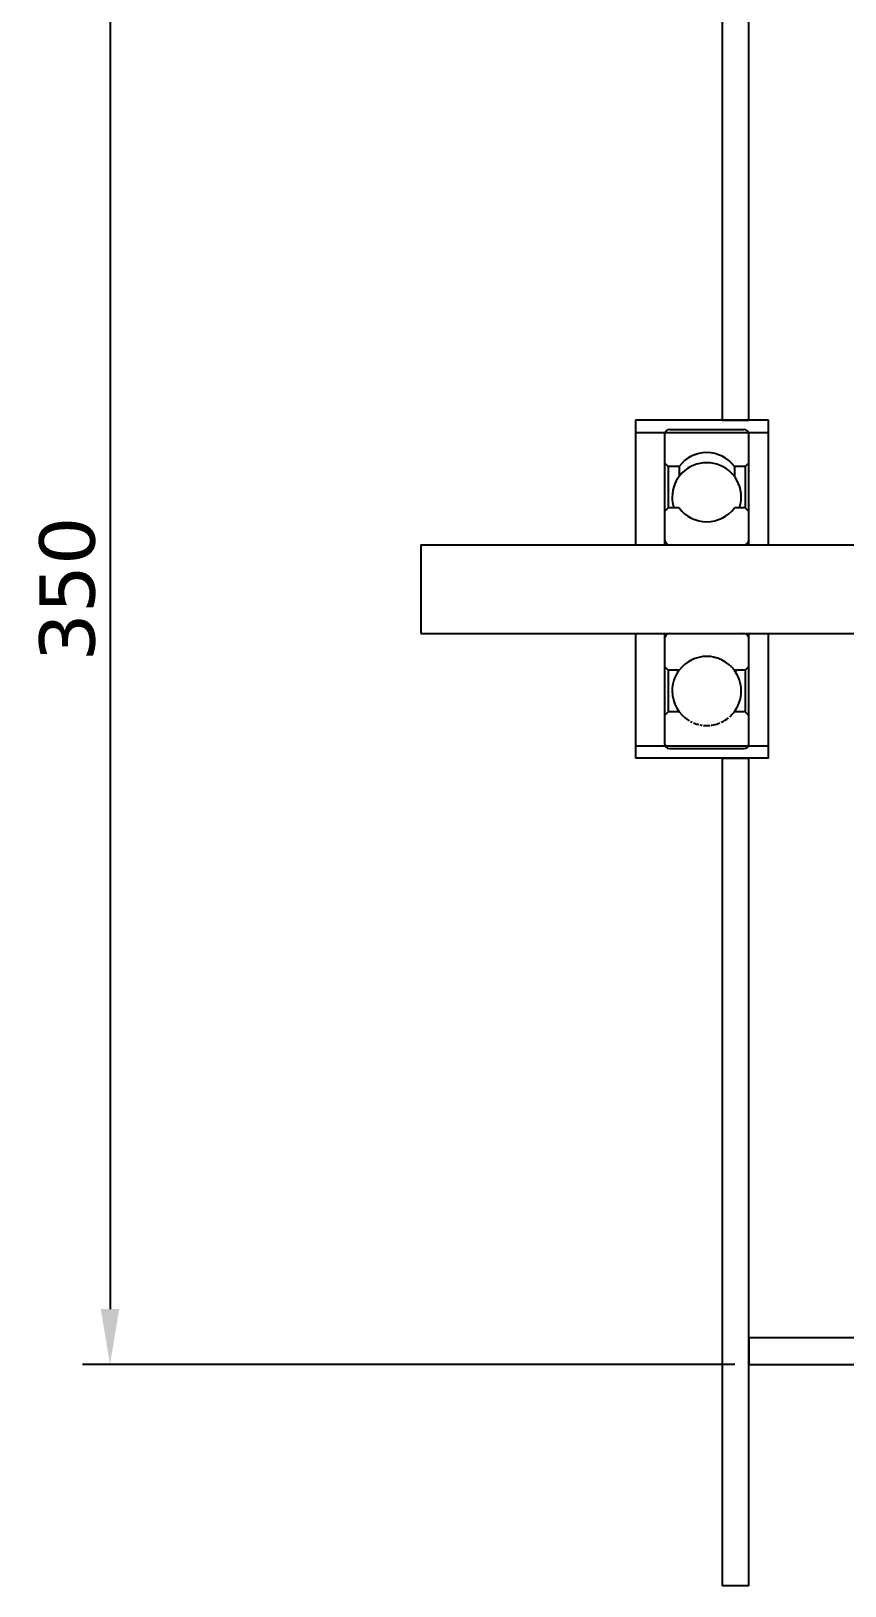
# Model space of a CAD drawing. Extents: x -518 to 2151, y -2845 to -846.
# Drawn here: x -19.1 to 164.6, y -2179.1 to -1828.1 of the extents above; entities that cross this region are included whole.
import ezdxf

# ---------------------------------------------------------------- set-up
doc = ezdxf.new("R2010")
doc.units = 0
doc.layers.get('0').update_dxf_attribs({"linetype": 'CONTINUOUS'})
doc.layers.get('Defpoints').update_dxf_attribs({"linetype": 'CONTINUOUS'})
doc.layers.add('green', color=108, linetype='CONTINUOUS')
doc.styles.get("Standard").update_dxf_attribs({"font": 'DejaVuSans.ttf'})
doc.dimstyles.new('ISO-25', dxfattribs={"dimtxt": 2.5, "dimasz": 2.5, "dimexe": 1.25, "dimexo": 0.625, "dimtad": 1, "dimdec": 4, "dimdsep": 46, "dimtxsty": 'Standard', "dimcen": 2.5, "dimadec": 0, "dimazin": 0, "dimtfac": 1, "dimtdec": 4, "dimtmove": 0, "dimatfit": 3, "dimfxl": 1, "dimtolj": 1, "dimtzin": 0, "dimarcsym": 0})

# ---------------------------------------------------------------- blocks, each defined once
blk = doc.blocks.new('*D26')
at = {"layer": 'Defpoints', "color": 0}
for p in [(142.89, -1779.1), (-1.31, -2129.1), (142.89, -2129.1)]:
    blk.add_point(p, dxfattribs=at)
at = {"layer": 'green', "color": 0, "lineweight": -2}
for p, q in [((139.76, -1779.1), (-7.56, -1779.1)), ((-1.31, -1791.6), (-1.31, -2116.6)), ((139.76, -2129.1), (-7.56, -2129.1))]:
    blk.add_line(p, q, dxfattribs=at)
at = {"layer": 'green', "color": 0}
for points in [[(0.77, -1791.6), (-3.4, -1791.6), (-1.31, -1779.1)], [(-3.4, -2116.6), (0.77, -2116.6), (-1.31, -2129.1)]]:
    blk.add_solid(points, dxfattribs=at)
at = {"layer": 'green', "color": 0, "lineweight": 25, "insert": (-10.92, -1954.1), "char_height": 12.5, "attachment_point": 5, "rotation": 90}
blk.add_mtext('\\A1;350', dxfattribs=at)

msp = doc.modelspace()

# ---------------------------------------------------------------- linework, layer by layer
at = {"lineweight": 25}
for p, q in [((136.88635, -1729.0952), (136.88635, -1915.9452)), ((142.88635, -1915.9452), (142.88635, -1729.0952)), ((117.32193, -1915.9452), (117.32193, -1918.7452)), ((136.88635, -1915.9452), (142.88635, -1915.9452)), ((147.32193, -1918.7452), (147.32193, -1915.9452)), ((123.88635, -1919.1952), (123.88635, -1925.5902)), ((124.98635, -1918.0952), (141.78635, -1918.0952)), ((142.88635, -1925.5902), (142.88635, -1919.1952)), ((123.88635, -1925.5902), (123.88635, -1936.6002)), ((124.71135, -1926.4152), (123.88635, -1925.5902)), ((124.71135, -1926.4152), (124.71135, -1935.7752)), ((127.14635, -1926.4152), (124.71135, -1926.4152)), ((127.14635, -1926.4152), (127.14635, -1928.7085)), ((139.62635, -1926.4152), (139.62635, -1928.7085)), ((142.06135, -1926.4152), (139.62635, -1926.4152)), ((142.88635, -1925.5902), (142.06135, -1926.4152)), ((142.06135, -1926.4152), (142.06135, -1935.7752)), ((142.88635, -1936.6002), (142.88635, -1925.5902)), ((124.71135, -1935.7752), (123.88635, -1936.6002)), ((123.88635, -1936.6002), (123.88635, -1942.9952)), ((127.14635, -1935.7752), (124.71135, -1935.7752)), ((142.06135, -1935.7752), (139.62635, -1935.7752)), ((142.88635, -1936.6002), (142.06135, -1935.7752)), ((142.88635, -1942.9952), (142.88635, -1936.6002)), ((68.82101, -1944.0952), (168.82101, -1944.0952)), ((68.82101, -1944.0952), (68.82101, -1964.0952)), ((123.88635, -1942.9952), (123.88635, -1944.0952)), ((124.98635, -1944.0952), (141.78635, -1944.0952)), ((142.88635, -1943.04865), (142.88635, -1942.9952)), ((142.88635, -1944.0952), (142.88635, -1942.9952)), ((68.82101, -1964.0952), (168.82101, -1964.0952)), ((123.88635, -1964.0952), (123.88635, -1965.1952)), ((123.88635, -1965.14175), (123.88635, -1965.1952)), ((123.88635, -1965.1952), (123.88635, -1971.5902)), ((124.98635, -1964.0952), (141.78635, -1964.0952)), ((142.88635, -1965.1952), (142.88635, -1964.0952)), ((142.88635, -1971.5902), (142.88635, -1965.1952)), ((123.88635, -1969.93173), (123.88635, -1982.6002)), ((124.71135, -1972.4152), (123.88635, -1971.5902)), ((142.88635, -1971.5902), (142.06135, -1972.4152)), ((142.88635, -1982.6002), (142.88635, -1971.5902)), ((124.71135, -1972.4152), (124.71135, -1981.7752)), ((127.14635, -1972.4152), (124.71135, -1972.4152)), ((142.06135, -1972.4152), (139.62635, -1972.4152)), ((142.06135, -1972.4152), (142.06135, -1981.7752)), ((124.71135, -1981.7752), (123.88635, -1982.6002)), ((123.88635, -1982.6002), (123.88635, -1988.9952)), ((127.14635, -1981.7752), (124.71135, -1981.7752)), ((127.14635, -1981.75961), (127.14635, -1981.7752)), ((139.62635, -1981.75961), (139.62635, -1981.7752)), ((142.06135, -1981.7752), (139.62635, -1981.7752)), ((142.88635, -1982.6002), (142.06135, -1981.7752)), ((142.88635, -1988.9952), (142.88635, -1982.6002)), ((117.32193, -1989.4452), (117.32193, -1992.2452)), ((147.32193, -1992.2452), (147.32193, -1989.4452)), ((124.98635, -1990.0952), (141.78635, -1990.0952)), ((136.88635, -1992.2452), (136.88635, -2179.0952)), ((136.88635, -1992.2452), (142.88635, -1992.2452)), ((142.88635, -2179.0952), (142.88635, -1992.2452)), ((392.88635, -2123.0952), (142.88635, -2123.0952)), ((142.88635, -2123.0952), (142.88635, -2129.0952)), ((142.88635, -2129.0952), (392.88635, -2129.0952)), ((142.88635, -2129.0952), (392.88635, -2129.0952)), ((142.88635, -2179.0952), (136.88635, -2179.0952))]:
    msp.add_line(p, q, dxfattribs=at)
at = {"color": 1, "lineweight": 25}
for p, q in [((147.32193, -1915.9452), (117.32193, -1915.9452)), ((117.32193, -1918.7452), (147.32193, -1918.7452)), ((117.32193, -1918.7452), (117.32193, -1944.0952)), ((147.32193, -1944.0952), (147.32193, -1918.7452)), ((117.32193, -1964.0952), (117.32193, -1989.4452)), ((147.32193, -1989.4452), (147.32193, -1964.0952)), ((117.32193, -1989.4452), (147.32193, -1989.4452)), ((147.32193, -1992.2452), (117.32193, -1992.2452))]:
    msp.add_line(p, q, dxfattribs=at)
at = {"lineweight": 25}
for centre, radius, start, end in [((124.98635, -1919.1952), 1.1, 90, 180), ((141.78635, -1919.1952), 1.1, 0, 90), ((133.38635, -1933.37291), 7.8, 0, 180), ((133.38635, -1931.0952), 7.8, 36.869898, 143.130102), ((133.38635, -1933.37291), 7.8, 180, 197.951694), ((133.38635, -1933.37291), 7.8, 342.048306, 0), ((133.38635, -1931.0952), 7.8, 216.869898, 323.130102), ((124.98635, -1942.9952), 1.1, 180, 270), ((141.78635, -1942.9952), 1.1, 270, 0), ((124.98635, -1965.1952), 1.1, 90, 180), ((141.78635, -1965.1952), 1.1, 0, 90), ((133.38635, -1977.0952), 7.8, 36.869898, 143.130102), ((133.38635, -1977.0952), 7.8, 143.130102, 180), ((133.38635, -1968.43546), 7.8, 210.719398, 213.719372), ((133.38635, -1977.0952), 7.8, 0, 36.869898), ((133.38635, -1968.43546), 7.8, 326.280628, 329.280602), ((133.38635, -1977.0952), 7.8, 180, 239.406632), ((133.38635, -1977.0952), 7.8, 320.838664, 0), ((133.38635, -1977.0952), 7.8, 311.87905, 320.531974), ((133.38635, -1977.0952), 7.8, 241.955653, 245.072152), ((133.38635, -1977.0952), 7.8, 247.564524, 253.125), ((133.38635, -1977.0952), 7.8, 253.173394, 256.539259), ((133.38635, -1977.0952), 7.8, 258.782263, 262.522236), ((133.38635, -1977.0952), 7.8, 264.391132, 275.608868), ((133.38635, -1977.0952), 7.8, 277.477764, 281.217737), ((133.38635, -1977.0952), 7.8, 281.25, 292.435476), ((133.38635, -1977.0952), 7.8, 294.927848, 309.262089), ((124.98635, -1988.9952), 1.1, 180, 270), ((141.78635, -1988.9952), 1.1, 270, 0)]:
    msp.add_arc(centre, radius, start, end, dxfattribs=at)

# ---------------------------------------------------------------- dimensions: what is measured, and where the dimension line sits
at = {"layer": 'green', "lineweight": 25}
dim = msp.add_linear_dim(base=(-1.31196, -2129.0952), p1=(142.88635, -1779.0952), p2=(142.88635, -2129.0952), angle=90, dimstyle='ISO-25', override={"dimscale": 5, "dimrnd": 1, "dimtmove": 2}, dxfattribs=at)
dim.commit()
dim.dimension.update_dxf_attribs({"geometry": '*D26', "text_midpoint": (-10.92469, -1954.0952)})

doc.saveas('drawing.dxf')
